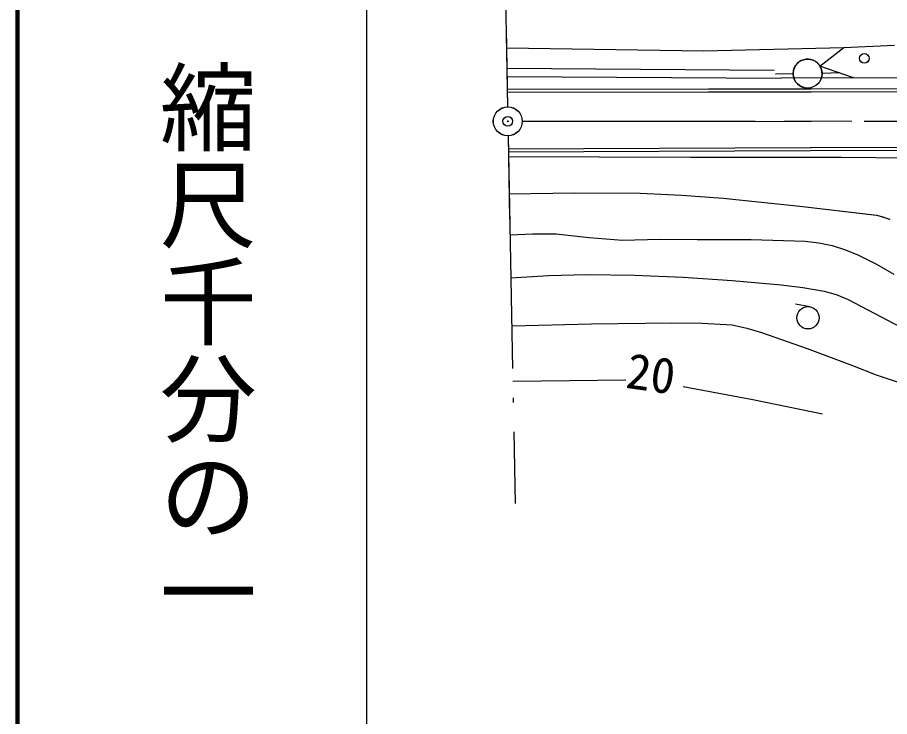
# Model space of a CAD drawing. Units: millimetres, scale not verified. Extents: x 40000 to 680000, y 20000 to 380000.
# Drawn here: x 40000 to 84975, y 257097 to 293132 of the extents above; entities that cross this region are included whole.
import ezdxf
from ezdxf.enums import TextEntityAlignment as Align

# ---------------------------------------------------------------- set-up
doc = ezdxf.new("R2010")
doc.units = ezdxf.units.MM
doc.header["$LTSCALE"] = 1000
doc.header["$PDMODE"] = 32
doc.header["$PDSIZE"] = 500
doc.linetypes.add('CHAIN', pattern=[18.5, 12, -1.5, 3.5, -1.5])
doc.linetypes.add('LONG_DASHED_DOTTED', pattern=[15.25, 12, -1.5, 0.25, -1.5])
for name, color, linetype, lineweight in [('M-BGD', 7, 'Continuous', 25), ('M-BMK', 2, 'CHAIN', 13), ('M-BMK-LINE', 2, 'LONG_DASHED_DOTTED', 25), ('M-BMK-SRVR', 3, 'Continuous', 25), ('M-TTL', 2, 'Continuous', 140), ('M-TTL-BAND', 7, 'Continuous', 25)]:
    doc.layers.add(name, color=color, linetype=linetype, lineweight=lineweight)
doc.layers.add('M-OTRS', color=6, linetype='Continuous')
doc.styles.add('@ＭＳ ゴシック', font='')
doc.styles.add('ＭＳ ゴシック', font='')
doc.styles.get('@ＭＳ ゴシック').set_extended_font_data('@MS Gothic')
doc.styles.get('ＭＳ ゴシック').set_extended_font_data('MS Gothic')

msp = doc.modelspace()

# ---------------------------------------------------------------- linework, layer by layer
at = {"layer": 'M-BGD'}
for p, q in [((65215, 291572), (75375, 291407)), ((65216, 291573), (75376, 291408)), ((75375, 291407), (82618, 291577)), ((75376, 291408), (82619, 291578)), ((81382, 290624), (82618, 291577)), ((81383, 290625), (82619, 291578)), ((82618, 291577), (85232, 291706)), ((82619, 291578), (85232, 291707)), ((83118, 290019), (81382, 290624)), ((83119, 290020), (81383, 290625)), ((65235, 290522), (79021, 290414)), ((65235, 290521), (79020, 290413)), ((65242, 290091), (79388, 289994)), ((65243, 290092), (79389, 289995)), ((80000, 290221), (79101, 290200)), ((80001, 290221), (79102, 290201)), ((81499, 290262), (82398, 290292)), ((81500, 290263), (82399, 290293)), ((87143, 290031), (79388, 289994)), ((87143, 290032), (79389, 289995)), ((80940, 289438), (65255, 289420)), ((101037, 289462), (65256, 289421)), ((80940, 289288), (65257, 289270)), ((101038, 289312), (65258, 289271)), ((66036, 287777), (80938, 287779)), ((83665, 287780), (97526, 287808)), ((80900, 286411), (65311, 286345)), ((80901, 286412), (65312, 286346)), ((80901, 286261), (65314, 286195)), ((80902, 286262), (65315, 286196)), ((80935, 286411), (80900, 286411)), ((93312, 286434), (80901, 286412)), ((93310, 286284), (80901, 286262)), ((93309, 286283), (80901, 286261)), ((65321, 285958), (74716, 285931)), ((65322, 285959), (74717, 285932)), ((74716, 285931), (82498, 285932)), ((74717, 285932), (82499, 285933)), ((82498, 285932), (88661, 285865)), ((82499, 285933), (88662, 285866)), ((65358, 284043), (68730, 284086)), ((68730, 284086), (72111, 284068)), ((72111, 284068), (74257, 283969)), ((74257, 283969), (76400, 283810)), ((76400, 283810), (80350, 283410)), ((80350, 283410), (84311, 282947)), ((84311, 282947), (84992, 282727)), ((65398, 281924), (66583, 281980)), ((66583, 281980), (67779, 281976)), ((67779, 281976), (69487, 281785)), ((69487, 281785), (71198, 281655)), ((71198, 281655), (73120, 281702)), ((73120, 281702), (75049, 281689)), ((75049, 281689), (77834, 281679)), ((77834, 281679), (80631, 281608)), ((80631, 281608), (81324, 281522)), ((81324, 281522), (82015, 281375)), ((82015, 281375), (82700, 281159)), ((82700, 281159), (83377, 280882)), ((83377, 280882), (84301, 280415)), ((84301, 280415), (85200, 279894)), ((65441, 279710), (67388, 279824)), ((67388, 279824), (69345, 279879)), ((69345, 279879), (71831, 279840)), ((71831, 279840), (74325, 279741)), ((74325, 279741), (76855, 279574)), ((76855, 279574), (79391, 279346)), ((79391, 279346), (80504, 279215)), ((80504, 279215), (81602, 279025)), ((81602, 279025), (82221, 278844)), ((82221, 278844), (82833, 278602)), ((82833, 278602), (85565, 277174)), ((80867, 278217), (80132, 278347)), ((65488, 277231), (69608, 277340)), ((69608, 277340), (73743, 277388)), ((73743, 277388), (75303, 277370)), ((75303, 277370), (76852, 277293)), ((76852, 277293), (77611, 277124)), ((77611, 277124), (78371, 276892)), ((78371, 276892), (80728, 276067)), ((80728, 276067), (83057, 275188)), ((83057, 275188), (84277, 274715)), ((65542, 274382), (68478, 274415)), ((68478, 274415), (71371, 274456)), ((84277, 274715), (85524, 274296)), ((74333, 274112), (77927, 273434)), ((77927, 273434), (81521, 272696))]:
    msp.add_line(p, q, dxfattribs=at)
msp.add_lwpolyline([(65359, 284044), (68731, 284087), (72112, 284069), (74258, 283970), (76401, 283811), (80351, 283411), (84310, 282948), (84631, 282853), (84958, 282740)], dxfattribs=at)
for centre, radius in [((83670, 291019), 249), ((83671, 291020), 249), ((80751, 290238), 746), ((65287, 287777), 746), ((65287, 287777), 22.5), ((65288, 287778), 22.5), ((80767, 277652), 574)]:
    msp.add_circle(centre, radius, dxfattribs=at)
msp.add_arc((80750, 290237), 746, 327.635, 284.8252, dxfattribs=at)
at = {"layer": 'M-BMK'}
msp.add_line((66037, 287778), (83665, 287780), dxfattribs=at)
at = {"layer": 'M-BMK-LINE'}
for p, q in [((64580, 326274), (65271, 288526)), ((65198, 292565), (65272, 288527)), ((65301, 287027), (65663, 268082)), ((65302, 287028), (65384, 282740))]:
    msp.add_line(p, q, dxfattribs=at)
at = {"layer": 'M-BMK-SRVR'}
msp.add_circle((65288, 287778), 746, dxfattribs=at)
at = {"layer": 'M-OTRS'}
msp.add_point((65287, 287778), dxfattribs=at)
at = {"layer": 'M-TTL'}
msp.add_line((40000, 380000), (40000, 20000), dxfattribs=at)
at = {"layer": 'M-TTL-BAND'}
msp.add_line((58000, 370000), (58000, 20000), dxfattribs=at)

# ---------------------------------------------------------------- texts
at = {"layer": 'M-BGD', "style": 'ＭＳ ゴシック'}
msp.add_text('20', height=1833, rotation=352, dxfattribs=at).set_placement((71237, 273503), align=Align.BOTTOM_LEFT)
at = {"layer": 'M-TTL-BAND', "style": '@ＭＳ ゴシック'}
msp.add_text('縮尺千分の一', height=3666, rotation=270, dxfattribs=at).set_placement((49777, 261030), align=Align.MIDDLE_RIGHT)

doc.saveas('drawing.dxf')
